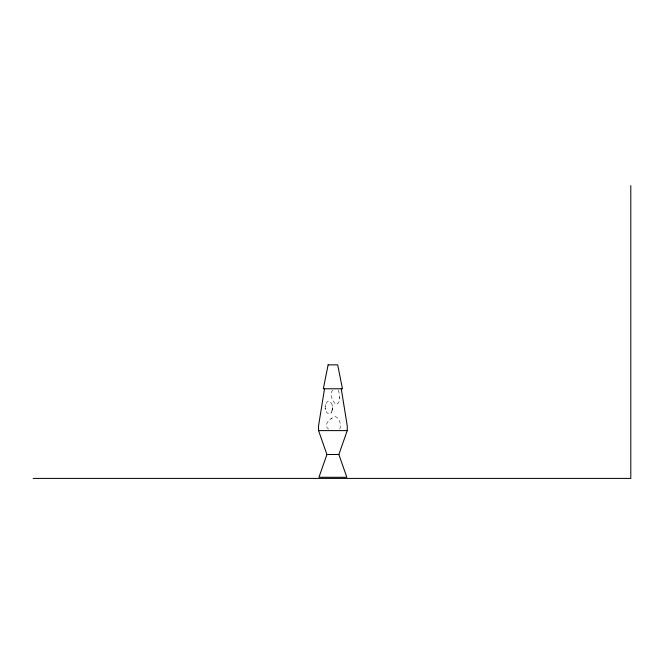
<?xml version="1.0" encoding="UTF-8"?>
<svg xmlns="http://www.w3.org/2000/svg" width="664" height="664" viewBox="0 0 664 664"><rect width="100%" height="100%" fill="white"/><g stroke="black" fill="none" stroke-linecap="round" stroke-linejoin="round"><path stroke-width="0.5" stroke-dasharray="3.32 2.49" d="M331.983 410.659C334.797 405.447 327.9 395.387 325.692 405.33C323.028 410.161 330.141 418.685 332.041 410.435M332.772 390.067C328.788 393.968 332.631 400.89 335.561 404.393C341.205 404.069 340.043 394.026 338.2 390.224M339.512 398.292L339.561 397.412M332.373 408.219L332.174 409.829M325.626 405.687L325.543 406.31M325.883 404.5L325.742 405.082M331.178 412.568L331.419 412.145M339.769 429.06C341.736 425.334 339.545 418.436 335.669 416.668C330.813 417.341 322.297 425.109 328.605 429.01M331.095 418.793L331.709 418.32M332.124 405.082L332.324 406.302M325.626 409.481L325.501 408.219"/><path stroke-width="1" d="M324.53 388.772L318.554 425.823L318.554 430.604L326.92 454.508L318.952 477.283L346.84 477.283L338.872 454.508L347.239 430.604L347.239 425.823L341.263 388.772M318.554 430.604L347.239 430.604M326.92 454.508L338.872 454.508M33.2 478.412L630.8 478.412L630.8 185.588M328.116 364.868L323.335 388.772L342.458 388.772L337.677 364.868L328.116 364.868"/></g></svg>
